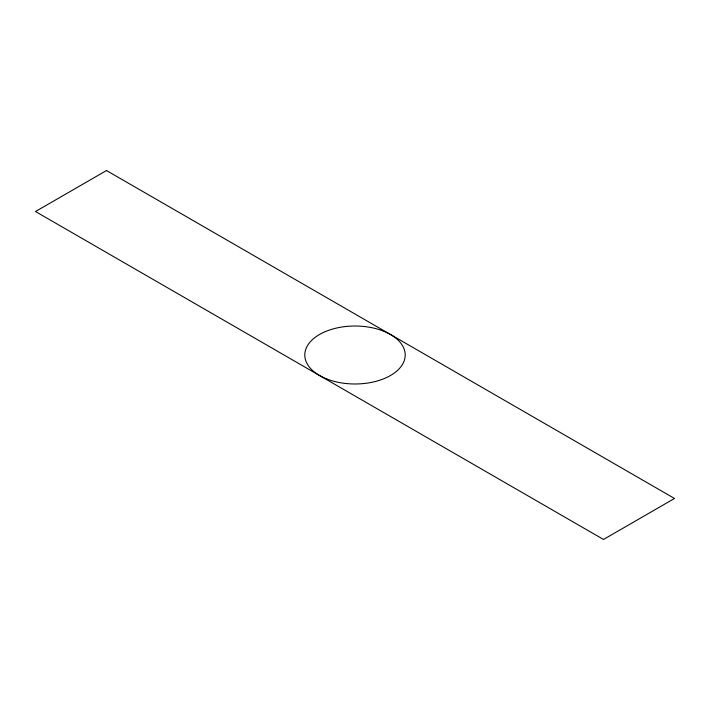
<?xml version="1.0" encoding="UTF-8"?>
<svg xmlns="http://www.w3.org/2000/svg" width="710" height="710" viewBox="0 0 710 710"><rect width="100%" height="100%" fill="white"/><g stroke="black" fill="none" stroke-linecap="round" stroke-linejoin="round"><path stroke-width="1.06" d="M106.5 170.542L35.5 211.527L603.5 539.458L674.5 498.473L106.5 170.542M326.857 379.007A50.206 28.986 0 0 0 405.073 357.068A50.206 28.986 0 0 0 333.061 328.925A50.206 28.986 0 0 0 326.857 379.007"/></g></svg>
